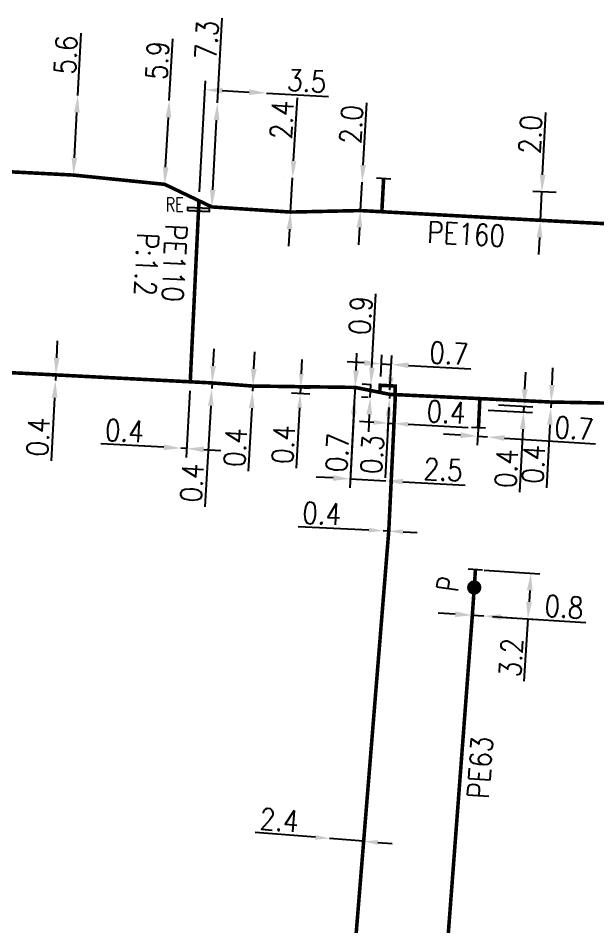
# Model space of a CAD drawing. Header units: millimetres. Extents: x 145011 to 146000, y 128282 to 128813.
# Drawn here: x 145703.2 to 145743.8, y 128352.7 to 128416.4 of the extents above; entities that cross this region are included whole.
import ezdxf
from ezdxf.enums import TextEntityAlignment as Align

# ---------------------------------------------------------------- set-up
doc = ezdxf.new("R2010")
doc.units = ezdxf.units.MM
doc.header["$PDMODE"] = 34
doc.linetypes.add('L_100_PE', pattern=[14, 10, -1.5, 1, -1.5])
doc.layers.get('0').update_dxf_attribs({"linetype": 'CONTINUOUS'})
doc.layers.get('DEFPOINTS').update_dxf_attribs({"linetype": 'CONTINUOUS'})
for name, color, linetype in [('L_140', 3, 'CONTINUOUS'), ('L_300', 7, 'CONTINUOUS'), ('L_340', 7, 'CONTINUOUS')]:
    doc.layers.add(name, color=color, linetype=linetype)
doc.styles.add('G_ROMANS', font='ROMANS.SHX', dxfattribs={"width": 0.75})
doc.styles.get("Standard").update_dxf_attribs({"font": 'romans.shx', "width": 0.85})
doc.dimstyles.get("Standard").update_dxf_attribs({"dimtxt": 1.5, "dimasz": 1.2, "dimexe": 0.625, "dimexo": 0.625, "dimgap": 0.25, "dimtad": 1, "dimdec": 1, "dimzin": 0, "dimdsep": 46, "dimtxsty": 'Standard', "dimcen": -0.5, "dimadec": 0, "dimazin": 0, "dimtfac": 1, "dimtdec": 1, "dimtmove": 0, "dimatfit": 3, "dimfxl": 0, "dimtolj": 1, "dimtzin": 0, "dimarcsym": 0})

# ---------------------------------------------------------------- blocks, each defined once
blk = doc.blocks.new('*D0')
at = {"layer": 'DEFPOINTS', "color": 0, "linetype": 'Continuous', "transparency": 16777216}
for p in [(145729.198, 128389.725), (145729.598, 128389.703), (145729.103, 128388.002)]:
    blk.add_point(p, dxfattribs=at)
at = {"layer": 'L_140', "color": 0, "linetype": 'Continuous', "lineweight": -2, "transparency": 16777216}
for p, q in [((145729.164, 128389.101), (145729.068, 128387.378)), ((145729.563, 128389.079), (145729.468, 128387.356)), ((145728.105, 128388.057), (145727.106, 128388.112)), ((145729.103, 128388.002), (145729.502, 128387.98)), ((145730.501, 128387.924), (145734.727, 128387.691))]:
    blk.add_line(p, q, dxfattribs=at)
at = {"layer": 'L_140', "color": 0, "linetype": 'Continuous', "transparency": 16777216}
for points in [[(145728.114, 128388.223), (145728.095, 128387.891), (145729.103, 128388.002)], [(145730.51, 128388.091), (145730.492, 128387.758), (145729.502, 128387.98)]]:
    blk.add_solid(points, dxfattribs=at)
at = {"layer": 'L_140', "color": 0, "linetype": 'Continuous', "transparency": 16777216, "insert": (145733.168, 128388.778), "char_height": 1.5, "attachment_point": 5, "rotation": 356.83336}
blk.add_mtext('\\A1;0.4', dxfattribs=at)
blk = doc.blocks.new('*D1')
at = {"layer": 'DEFPOINTS', "color": 0, "linetype": 'Continuous', "transparency": 16777216}
for p in [(145728.749, 128380.453), (145728.749, 128380.453), (145729.148, 128380.433)]:
    blk.add_point(p, dxfattribs=at)
at = {"layer": 'L_140', "color": 0, "linetype": 'Continuous', "lineweight": -2, "transparency": 16777216}
for p, q in [((145727.75, 128380.501), (145722.788, 128380.742)), ((145729.148, 128380.433), (145728.749, 128380.453)), ((145730.147, 128380.385), (145731.146, 128380.336))]:
    blk.add_line(p, q, dxfattribs=at)
at = {"layer": 'L_140', "color": 0, "linetype": 'Continuous', "transparency": 16777216}
for points in [[(145727.758, 128380.667), (145727.742, 128380.335), (145728.749, 128380.453)], [(145730.155, 128380.551), (145730.139, 128380.218), (145729.148, 128380.433)]]:
    blk.add_solid(points, dxfattribs=at)
at = {"layer": 'L_140', "color": 0, "linetype": 'Continuous', "transparency": 16777216, "insert": (145724.451, 128381.662), "char_height": 1.5, "attachment_point": 5, "rotation": 357.22463}
blk.add_mtext('\\A1;0.4', dxfattribs=at)
blk = doc.blocks.new('*D2')
at = {"layer": 'DEFPOINTS', "color": 0, "linetype": 'Continuous', "transparency": 16777216}
for p in [(145724.995, 128358.873), (145724.995, 128358.873), (145727.387, 128358.676)]:
    blk.add_point(p, dxfattribs=at)
at = {"layer": 'L_140', "color": 0, "linetype": 'Continuous', "lineweight": -2, "transparency": 16777216}
for p, q in [((145723.999, 128358.956), (145719.781, 128359.304)), ((145727.387, 128358.676), (145724.995, 128358.873)), ((145728.384, 128358.594), (145729.381, 128358.512))]:
    blk.add_line(p, q, dxfattribs=at)
at = {"layer": 'L_140', "color": 0, "linetype": 'Continuous', "transparency": 16777216}
for points in [[(145724.012, 128359.122), (145723.985, 128358.79), (145724.995, 128358.873)], [(145728.398, 128358.76), (145728.37, 128358.428), (145727.387, 128358.676)]]:
    blk.add_solid(points, dxfattribs=at)
at = {"layer": 'L_140', "color": 0, "linetype": 'Continuous', "transparency": 16777216, "insert": (145721.474, 128360.167), "char_height": 1.5, "attachment_point": 5, "rotation": 355.28385}
blk.add_mtext('\\A1;2.4', dxfattribs=at)
blk = doc.blocks.new('*D7')
at = {"layer": 'DEFPOINTS', "color": 0, "linetype": 'Continuous', "transparency": 16777216}
for p in [(145722.943, 128390.069), (145724.231, 128389.999), (145724.253, 128390.399)]:
    blk.add_point(p, dxfattribs=at)
at = {"layer": 'L_140', "color": 0, "linetype": 'Continuous', "lineweight": -2, "transparency": 16777216}
for p, q in [((145723.019, 128391.467), (145723.072, 128392.465)), ((145723.629, 128390.433), (145722.341, 128390.502)), ((145722.965, 128390.468), (145722.943, 128390.069)), ((145723.607, 128390.033), (145722.319, 128390.103)), ((145722.889, 128389.07), (145722.661, 128384.844))]:
    blk.add_line(p, q, dxfattribs=at)
at = {"layer": 'L_140', "color": 0, "linetype": 'Continuous', "transparency": 16777216}
for points in [[(145722.852, 128391.476), (145723.185, 128391.458), (145722.965, 128390.468)], [(145722.723, 128389.079), (145723.056, 128389.061), (145722.943, 128390.069)]]:
    blk.add_solid(points, dxfattribs=at)
at = {"layer": 'L_140', "color": 0, "linetype": 'Continuous', "transparency": 16777216, "insert": (145721.75, 128386.512), "char_height": 1.5, "attachment_point": 5, "rotation": 86.9137}
blk.add_mtext('\\A1;0.4', dxfattribs=at)
blk = doc.blocks.new('*D16')
at = {"layer": 'DEFPOINTS', "color": 0, "linetype": 'Continuous', "transparency": 16777216}
for p in [(145735.226, 128377.723), (145739.114, 128377.47), (145735.809, 128374.478)]:
    blk.add_point(p, dxfattribs=at)
at = {"layer": 'L_340', "color": 0, "linetype": 'Continuous', "lineweight": -2, "transparency": 16777216}
for p, q in [((145735.85, 128377.682), (145739.738, 128377.429)), ((145739.036, 128376.272), (145738.985, 128375.474)), ((145736.432, 128374.437), (145739.53, 128374.236)), ((145738.907, 128374.277), (145738.623, 128369.914))]:
    blk.add_line(p, q, dxfattribs=at)
at = {"layer": 'L_340', "color": 0, "linetype": 'Continuous', "transparency": 16777216}
for points in [[(145738.837, 128376.285), (145739.236, 128376.259), (145739.114, 128377.47)], [(145738.785, 128375.487), (145739.184, 128375.461), (145738.907, 128374.277)]]:
    blk.add_solid(points, dxfattribs=at)
at = {"layer": 'L_340', "color": 0, "linetype": 'Continuous', "transparency": 16777216, "insert": (145737.728, 128371.562), "char_height": 1.5, "attachment_point": 5, "rotation": 86.28168}
blk.add_mtext('\\A1;3.2', dxfattribs=at)
blk = doc.blocks.new('*D17')
at = {"layer": 'DEFPOINTS', "color": 0, "linetype": 'Continuous', "transparency": 16777216}
for p in [(145735.011, 128374.53), (145735.011, 128374.53), (145735.809, 128374.478)]:
    blk.add_point(p, dxfattribs=at)
at = {"layer": 'L_140', "color": 0, "linetype": 'Continuous', "lineweight": -2, "transparency": 16777216}
for p, q in [((145733.813, 128374.608), (145732.616, 128374.686)), ((145735.011, 128374.53), (145735.809, 128374.478)), ((145737.006, 128374.4), (145742.96, 128374.013))]:
    blk.add_line(p, q, dxfattribs=at)
at = {"layer": 'L_140', "color": 0, "linetype": 'Continuous', "transparency": 16777216}
for points in [[(145733.826, 128374.807), (145733.8, 128374.408), (145735.011, 128374.53)], [(145737.019, 128374.6), (145736.993, 128374.201), (145735.809, 128374.478)]]:
    blk.add_solid(points, dxfattribs=at)
at = {"layer": 'L_140', "color": 0, "linetype": 'Continuous', "transparency": 16777216, "insert": (145741.442, 128375.114), "char_height": 1.5, "attachment_point": 5, "rotation": 356.28168}
blk.add_mtext('\\A1;0.8', dxfattribs=at)
blk = doc.blocks.new('L_340_07')
at = {"color": 0, "linetype": 'Continuous', "const_width": 0.25, "flags": 128}
blk.add_lwpolyline([(0, 0), (1.25, 0)], dxfattribs=at)
at = {"color": 0, "linetype": 'Continuous', "flags": 128}
blk.add_lwpolyline([(1.25, -0.5), (1.25, 0.5)], dxfattribs=at)
at = {"color": 0, "linetype": 'Continuous', "style": 'G_ROMANS', "width": 0.75, "flags": 3}
for tag, p in [('DEF_LEG', (0.723, -3.465)), ('DEF_COUP', (0.723, -5.965)), ('DEF_TYPE', (0.723, -8.465))]:
    blk.add_attdef(tag, text='', height=1.2, dxfattribs=at).set_placement(p, align=Align.MIDDLE)
blk = doc.blocks.new('L_300_12')
at = {"color": 0, "linetype": 'Continuous', "const_width": 0.497, "flags": 128}
blk.add_lwpolyline([(-0.252, 0, 1), (0.252, 0, 1)], format="xyb", close=True, dxfattribs=at)
at = {"color": 0, "linetype": 'Continuous', "style": 'G_ROMANS', "width": 0.75}
blk.add_text('P', height=1.5, dxfattribs=at).set_placement((0, 1.85), align=Align.MIDDLE)
at = {"color": 0, "linetype": 'Continuous', "style": 'G_ROMANS', "width": 0.75, "flags": 3}
for tag, p in [('DEF_LEG', (0, -5)), ('DEF_COUP', (0, -7.5)), ('DEF_TYPE', (0, -10))]:
    blk.add_attdef(tag, text='', height=1.2, dxfattribs=at).set_placement(p, align=Align.MIDDLE)
blk = doc.blocks.new('*D61')
at = {"layer": 'DEFPOINTS', "color": 0, "linetype": 'Continuous', "transparency": 16777216}
for p in [(145727.279, 128404.908), (145727.279, 128404.908), (145727.159, 128402.912)]:
    blk.add_point(p, dxfattribs=at)
at = {"layer": 'L_140', "color": 0, "linetype": 'Continuous', "lineweight": -2, "transparency": 16777216}
for p, q in [((145727.351, 128406.106), (145727.615, 128410.47)), ((145727.159, 128402.912), (145727.279, 128404.908)), ((145727.086, 128401.714), (145727.014, 128400.516))]:
    blk.add_line(p, q, dxfattribs=at)
at = {"layer": 'L_140', "color": 0, "linetype": 'Continuous', "transparency": 16777216}
for points in [[(145727.152, 128406.118), (145727.551, 128406.094), (145727.279, 128404.908)], [(145726.887, 128401.726), (145727.286, 128401.702), (145727.159, 128402.912)]]:
    blk.add_solid(points, dxfattribs=at)
at = {"layer": 'L_140', "color": 0, "linetype": 'Continuous', "transparency": 16777216, "insert": (145726.521, 128408.947), "char_height": 1.5, "attachment_point": 5, "rotation": 86.54412}
blk.add_mtext('\\A1;2.0', dxfattribs=at)
blk = doc.blocks.new('*D63')
at = {"layer": 'DEFPOINTS', "color": 0, "linetype": 'Continuous', "transparency": 16777216}
for p in [(145739.88, 128404.219), (145741.512, 128404.137), (145741.412, 128402.14)]:
    blk.add_point(p, dxfattribs=at)
at = {"layer": 'L_140', "color": 0, "linetype": 'Continuous', "lineweight": -2, "transparency": 16777216}
for p, q in [((145739.94, 128405.417), (145740.158, 128409.783)), ((145740.888, 128404.168), (145739.255, 128404.25)), ((145739.78, 128402.221), (145739.88, 128404.219)), ((145740.788, 128402.171), (145739.155, 128402.253)), ((145739.72, 128401.023), (145739.66, 128399.824))]:
    blk.add_line(p, q, dxfattribs=at)
at = {"layer": 'L_140', "color": 0, "linetype": 'Continuous', "transparency": 16777216}
for points in [[(145739.74, 128405.427), (145740.139, 128405.407), (145739.88, 128404.219)], [(145739.52, 128401.033), (145739.919, 128401.013), (145739.78, 128402.221)]]:
    blk.add_solid(points, dxfattribs=at)
at = {"layer": 'L_140', "color": 0, "linetype": 'Continuous', "transparency": 16777216, "insert": (145739.08, 128408.25), "char_height": 1.5, "attachment_point": 5, "rotation": 87.1342}
blk.add_mtext('\\A1;2.0', dxfattribs=at)
blk = doc.blocks.new('*D64')
at = {"layer": 'DEFPOINTS', "color": 0, "linetype": 'Continuous', "transparency": 16777216}
for p in [(145717.136, 128410.458), (145717.136, 128410.458), (145716.737, 128403.168)]:
    blk.add_point(p, dxfattribs=at)
at = {"layer": 'L_140', "color": 0, "linetype": 'Continuous', "lineweight": -2, "transparency": 16777216}
for p, q in [((145717.136, 128410.458), (145717.462, 128416.406)), ((145716.803, 128404.367), (145717.07, 128409.259))]:
    blk.add_line(p, q, dxfattribs=at)
at = {"layer": 'L_140', "color": 0, "linetype": 'Continuous', "transparency": 16777216}
for points in [[(145716.871, 128409.27), (145717.27, 128409.248), (145717.136, 128410.458)], [(145716.603, 128404.378), (145717.002, 128404.356), (145716.737, 128403.168)]]:
    blk.add_solid(points, dxfattribs=at)
at = {"layer": 'L_140', "color": 0, "linetype": 'Continuous', "transparency": 16777216, "insert": (145716.377, 128414.877), "char_height": 1.5, "attachment_point": 5, "rotation": 86.86544}
blk.add_mtext('\\A1;7.3', dxfattribs=at)
blk = doc.blocks.new('*D65')
at = {"layer": 'DEFPOINTS', "color": 0, "linetype": 'Continuous', "transparency": 16777216}
for p in [(145722.404, 128405.203), (145722.404, 128405.203), (145722.259, 128402.807)]:
    blk.add_point(p, dxfattribs=at)
at = {"layer": 'L_140', "color": 0, "linetype": 'Continuous', "lineweight": -2, "transparency": 16777216}
for p, q in [((145722.476, 128406.401), (145722.744, 128410.825)), ((145721.78, 128405.24), (145721.78, 128405.24)), ((145722.259, 128402.807), (145722.404, 128405.203)), ((145721.636, 128402.845), (145721.636, 128402.845)), ((145722.187, 128401.609), (145722.115, 128400.412))]:
    blk.add_line(p, q, dxfattribs=at)
at = {"layer": 'L_140', "color": 0, "linetype": 'Continuous', "transparency": 16777216}
for points in [[(145722.277, 128406.413), (145722.676, 128406.389), (145722.404, 128405.203)], [(145721.987, 128401.621), (145722.387, 128401.597), (145722.259, 128402.807)]]:
    blk.add_solid(points, dxfattribs=at)
at = {"layer": 'L_140', "color": 0, "linetype": 'Continuous', "transparency": 16777216, "insert": (145721.648, 128409.272), "char_height": 1.5, "attachment_point": 5, "rotation": 86.54411}
blk.add_mtext('\\A1;2.4', dxfattribs=at)
blk = doc.blocks.new('*D67')
at = {"layer": 'DEFPOINTS', "color": 0, "linetype": 'Continuous', "transparency": 16777216}
for p in [(145713.757, 128410.643), (145713.757, 128410.643), (145713.434, 128404.751)]:
    blk.add_point(p, dxfattribs=at)
at = {"layer": 'L_140', "color": 0, "linetype": 'Continuous', "lineweight": -2, "transparency": 16777216}
for p, q in [((145713.757, 128410.643), (145713.993, 128414.947)), ((145713.5, 128405.95), (145713.691, 128409.444))]:
    blk.add_line(p, q, dxfattribs=at)
at = {"layer": 'L_140', "color": 0, "linetype": 'Continuous', "transparency": 16777216}
for points in [[(145713.492, 128409.455), (145713.891, 128409.433), (145713.757, 128410.643)], [(145713.3, 128405.961), (145713.7, 128405.939), (145713.434, 128404.751)]]:
    blk.add_solid(points, dxfattribs=at)
at = {"layer": 'L_140', "color": 0, "linetype": 'Continuous', "transparency": 16777216, "insert": (145712.909, 128413.449), "char_height": 1.5, "attachment_point": 5, "rotation": 86.86492}
blk.add_mtext('\\A1;5.9', dxfattribs=at)
blk = doc.blocks.new('*D70')
at = {"layer": 'DEFPOINTS', "color": 0, "linetype": 'Continuous', "transparency": 16777216}
for p in [(145707.338, 128410.994), (145707.338, 128410.994), (145707.032, 128405.402)]:
    blk.add_point(p, dxfattribs=at)
at = {"layer": 'L_140', "color": 0, "linetype": 'Continuous', "lineweight": -2, "transparency": 16777216}
for p, q in [((145707.338, 128410.994), (145707.577, 128415.359)), ((145707.097, 128406.601), (145707.272, 128409.796))]:
    blk.add_line(p, q, dxfattribs=at)
at = {"layer": 'L_140', "color": 0, "linetype": 'Continuous', "transparency": 16777216}
for points in [[(145707.073, 128409.807), (145707.472, 128409.785), (145707.338, 128410.994)], [(145706.898, 128406.612), (145707.297, 128406.59), (145707.032, 128405.402)]]:
    blk.add_solid(points, dxfattribs=at)
at = {"layer": 'L_140', "color": 0, "linetype": 'Continuous', "transparency": 16777216, "insert": (145706.492, 128413.83), "char_height": 1.5, "attachment_point": 5, "rotation": 86.86495}
blk.add_mtext('\\A1;5.6', dxfattribs=at)
blk = doc.blocks.new('*D104')
at = {"layer": 'DEFPOINTS', "color": 0, "linetype": 'Continuous', "transparency": 16777216}
for p in [(145740.533, 128389.484), (145740.511, 128389.085), (145740.511, 128389.085)]:
    blk.add_point(p, dxfattribs=at)
at = {"layer": 'L_140', "color": 0, "linetype": 'Continuous', "lineweight": -2, "transparency": 16777216}
for p, q in [((145740.597, 128390.683), (145740.661, 128391.881)), ((145740.533, 128389.484), (145740.511, 128389.085)), ((145740.447, 128387.887), (145740.21, 128383.461))]:
    blk.add_line(p, q, dxfattribs=at)
at = {"layer": 'L_140', "color": 0, "linetype": 'Continuous', "transparency": 16777216}
for points in [[(145740.397, 128390.693), (145740.796, 128390.672), (145740.533, 128389.484)], [(145740.247, 128387.897), (145740.647, 128387.876), (145740.511, 128389.085)]]:
    blk.add_solid(points, dxfattribs=at)
at = {"layer": 'L_140', "color": 0, "linetype": 'Continuous', "transparency": 16777216, "insert": (145739.298, 128385.128), "char_height": 1.5, "attachment_point": 5, "rotation": 86.93527}
blk.add_mtext('\\A1;0.4', dxfattribs=at)
blk = doc.blocks.new('*D105')
at = {"layer": 'DEFPOINTS', "color": 0, "linetype": 'Continuous', "transparency": 16777216}
for p in [(145736.222, 128389.315), (145738.628, 128389.186), (145735.501, 128388.953)]:
    blk.add_point(p, dxfattribs=at)
at = {"layer": 'L_340', "color": 0, "linetype": 'Continuous', "lineweight": -2, "transparency": 16777216}
for p, q in [((145738.692, 128390.384), (145738.756, 128391.582)), ((145736.846, 128389.281), (145739.252, 128389.152)), ((145738.628, 128389.186), (145738.607, 128388.786)), ((145736.125, 128388.919), (145739.231, 128388.753)), ((145738.542, 128387.588), (145738.306, 128383.162))]:
    blk.add_line(p, q, dxfattribs=at)
at = {"layer": 'L_340', "color": 0, "linetype": 'Continuous', "transparency": 16777216}
for points in [[(145738.492, 128390.395), (145738.892, 128390.373), (145738.628, 128389.186)], [(145738.343, 128387.599), (145738.742, 128387.577), (145738.607, 128388.786)]]:
    blk.add_solid(points, dxfattribs=at)
at = {"layer": 'L_340', "color": 0, "linetype": 'Continuous', "transparency": 16777216, "insert": (145737.393, 128384.83), "char_height": 1.5, "attachment_point": 5, "rotation": 86.93527}
blk.add_mtext('\\A1;0.4', dxfattribs=at)
blk = doc.blocks.new('*D106')
at = {"layer": 'DEFPOINTS', "color": 0, "linetype": 'Continuous', "transparency": 16777216}
for p in [(145720.564, 128411.155), (145720.564, 128411.155), (145715.838, 128403.6)]:
    blk.add_point(p, dxfattribs=at)
at = {"layer": 'L_140', "color": 0, "linetype": 'Continuous', "lineweight": -2, "transparency": 16777216}
for p, q in [((145715.872, 128404.224), (145716.299, 128412.015)), ((145717.463, 128411.325), (145719.365, 128411.221)), ((145720.564, 128411.155), (145724.928, 128410.916))]:
    blk.add_line(p, q, dxfattribs=at)
at = {"layer": 'L_140', "color": 0, "linetype": 'Continuous', "transparency": 16777216}
for points in [[(145717.474, 128411.525), (145717.452, 128411.126), (145716.264, 128411.391)], [(145719.376, 128411.421), (145719.354, 128411.021), (145720.564, 128411.155)]]:
    blk.add_solid(points, dxfattribs=at)
at = {"layer": 'L_140', "color": 0, "linetype": 'Continuous', "transparency": 16777216, "insert": (145723.4, 128412.001), "char_height": 1.5, "attachment_point": 5, "rotation": 356.86435}
blk.add_mtext('\\A1;3.5', dxfattribs=at)
blk = doc.blocks.new('*D107')
at = {"layer": 'DEFPOINTS', "color": 0, "linetype": 'Continuous', "transparency": 16777216}
for p in [(145729.215, 128390.024), (145729.198, 128389.725), (145729.198, 128389.725)]:
    blk.add_point(p, dxfattribs=at)
at = {"layer": 'L_140', "color": 0, "linetype": 'Continuous', "lineweight": -2, "transparency": 16777216}
for p, q in [((145729.281, 128391.222), (145729.347, 128392.421)), ((145729.215, 128390.024), (145729.198, 128389.725)), ((145729.132, 128388.527), (145728.891, 128384.162))]:
    blk.add_line(p, q, dxfattribs=at)
at = {"layer": 'L_140', "color": 0, "linetype": 'Continuous', "transparency": 16777216}
for points in [[(145729.081, 128391.233), (145729.481, 128391.211), (145729.215, 128390.024)], [(145728.932, 128388.538), (145729.332, 128388.515), (145729.198, 128389.725)]]:
    blk.add_solid(points, dxfattribs=at)
at = {"layer": 'L_140', "color": 0, "linetype": 'Continuous', "transparency": 16777216, "insert": (145727.98, 128385.8), "char_height": 1.5, "attachment_point": 5, "rotation": 86.83336}
blk.add_mtext('\\A1;0.3', dxfattribs=at)
blk = doc.blocks.new('*D108')
at = {"layer": 'DEFPOINTS', "color": 0, "linetype": 'Continuous', "transparency": 16777216}
for p in [(145726.789, 128390.509), (145728.938, 128383.957), (145728.938, 128383.957)]:
    blk.add_point(p, dxfattribs=at)
at = {"layer": 'L_140', "color": 0, "linetype": 'Continuous', "lineweight": -2, "transparency": 16777216}
for p, q in [((145726.755, 128389.885), (145726.408, 128383.468)), ((145725.244, 128384.157), (145724.045, 128384.222)), ((145726.442, 128384.092), (145728.938, 128383.957)), ((145730.136, 128383.892), (145734.501, 128383.656))]:
    blk.add_line(p, q, dxfattribs=at)
at = {"layer": 'L_140', "color": 0, "linetype": 'Continuous', "transparency": 16777216}
for points in [[(145725.254, 128384.357), (145725.233, 128383.957), (145726.442, 128384.092)], [(145730.147, 128384.092), (145730.126, 128383.693), (145728.938, 128383.957)]]:
    blk.add_solid(points, dxfattribs=at)
at = {"layer": 'L_140', "color": 0, "linetype": 'Continuous', "transparency": 16777216, "insert": (145732.972, 128384.74), "char_height": 1.5, "attachment_point": 5, "rotation": 356.90475}
blk.add_mtext('\\A1;2.5', dxfattribs=at)
blk = doc.blocks.new('*D109')
at = {"layer": 'DEFPOINTS', "color": 0, "linetype": 'Continuous', "transparency": 16777216}
for p in [(145726.789, 128390.509), (145726.754, 128389.86), (145726.754, 128389.86)]:
    blk.add_point(p, dxfattribs=at)
at = {"layer": 'L_140', "color": 0, "linetype": 'Continuous', "lineweight": -2, "transparency": 16777216}
for p, q in [((145726.854, 128391.707), (145726.918, 128392.906)), ((145726.789, 128390.509), (145726.754, 128389.86)), ((145726.689, 128388.662), (145726.453, 128384.297))]:
    blk.add_line(p, q, dxfattribs=at)
at = {"layer": 'L_140', "color": 0, "linetype": 'Continuous', "transparency": 16777216}
for points in [[(145726.654, 128391.718), (145727.053, 128391.696), (145726.789, 128390.509)], [(145726.489, 128388.672), (145726.889, 128388.651), (145726.754, 128389.86)]]:
    blk.add_solid(points, dxfattribs=at)
at = {"layer": 'L_140', "color": 0, "linetype": 'Continuous', "transparency": 16777216, "insert": (145725.54, 128385.934), "char_height": 1.5, "attachment_point": 5, "rotation": 86.90475}
blk.add_mtext('\\A1;0.7', dxfattribs=at)
blk = doc.blocks.new('*D110')
at = {"layer": 'DEFPOINTS', "color": 0, "linetype": 'Continuous', "transparency": 16777216}
for p in [(145719.617, 128390.605), (145719.599, 128390.256), (145719.599, 128390.256)]:
    blk.add_point(p, dxfattribs=at)
at = {"layer": 'L_140', "color": 0, "linetype": 'Continuous', "lineweight": -2, "transparency": 16777216}
for p, q in [((145719.682, 128391.804), (145719.747, 128393.002)), ((145719.617, 128390.605), (145719.599, 128390.256)), ((145719.534, 128389.058), (145719.295, 128384.632))]:
    blk.add_line(p, q, dxfattribs=at)
at = {"layer": 'L_140', "color": 0, "linetype": 'Continuous', "transparency": 16777216}
for points in [[(145719.482, 128391.814), (145719.882, 128391.793), (145719.617, 128390.605)], [(145719.334, 128389.068), (145719.734, 128389.047), (145719.599, 128390.256)]]:
    blk.add_solid(points, dxfattribs=at)
at = {"layer": 'L_140', "color": 0, "linetype": 'Continuous', "transparency": 16777216, "insert": (145718.384, 128386.299), "char_height": 1.5, "attachment_point": 5, "rotation": 86.9137}
blk.add_mtext('\\A1;0.4', dxfattribs=at)
blk = doc.blocks.new('*D111')
at = {"layer": 'DEFPOINTS', "color": 0, "linetype": 'Continuous', "transparency": 16777216}
for p in [(145715.225, 128390.903), (145714.573, 128386.245), (145714.573, 128386.245)]:
    blk.add_point(p, dxfattribs=at)
at = {"layer": 'L_140', "color": 0, "linetype": 'Continuous', "lineweight": -2, "transparency": 16777216}
for p, q in [((145715.191, 128390.279), (145714.939, 128385.599)), ((145713.375, 128386.309), (145708.949, 128386.548)), ((145714.973, 128386.223), (145714.573, 128386.245)), ((145716.171, 128386.159), (145717.369, 128386.094))]:
    blk.add_line(p, q, dxfattribs=at)
at = {"layer": 'L_140', "color": 0, "linetype": 'Continuous', "transparency": 16777216}
for points in [[(145713.386, 128386.509), (145713.364, 128386.11), (145714.573, 128386.245)], [(145716.182, 128386.358), (145716.16, 128385.959), (145714.973, 128386.223)]]:
    blk.add_solid(points, dxfattribs=at)
at = {"layer": 'L_140', "color": 0, "linetype": 'Continuous', "transparency": 16777216, "insert": (145710.617, 128387.46), "char_height": 1.5, "attachment_point": 5, "rotation": 356.91428}
blk.add_mtext('\\A1;0.4', dxfattribs=at)
blk = doc.blocks.new('*D112')
at = {"layer": 'DEFPOINTS', "color": 0, "linetype": 'Continuous', "transparency": 16777216}
for p in [(145716.759, 128390.824), (145716.735, 128390.425), (145716.735, 128390.425)]:
    blk.add_point(p, dxfattribs=at)
at = {"layer": 'L_140', "color": 0, "linetype": 'Continuous', "lineweight": -2, "transparency": 16777216}
for p, q in [((145716.83, 128392.022), (145716.9, 128393.22)), ((145716.759, 128390.824), (145716.735, 128390.425)), ((145716.665, 128389.227), (145716.246, 128382.142))]:
    blk.add_line(p, q, dxfattribs=at)
at = {"layer": 'L_140', "color": 0, "linetype": 'Continuous', "transparency": 16777216}
for points in [[(145716.63, 128392.034), (145717.029, 128392.01), (145716.759, 128390.824)], [(145716.465, 128389.239), (145716.864, 128389.215), (145716.735, 128390.425)]]:
    blk.add_solid(points, dxfattribs=at)
at = {"layer": 'L_140', "color": 0, "linetype": 'Continuous', "transparency": 16777216, "insert": (145715.343, 128383.814), "char_height": 1.5, "attachment_point": 5, "rotation": 86.62037}
blk.add_mtext('\\A1;0.4', dxfattribs=at)
blk = doc.blocks.new('*D113')
at = {"layer": 'DEFPOINTS', "color": 0, "linetype": 'Continuous', "transparency": 16777216}
for p in [(145705.797, 128391.387), (145705.775, 128390.988), (145705.775, 128390.988)]:
    blk.add_point(p, dxfattribs=at)
at = {"layer": 'L_140', "color": 0, "linetype": 'Continuous', "lineweight": -2, "transparency": 16777216}
for p, q in [((145705.862, 128392.585), (145705.926, 128393.783)), ((145705.797, 128391.387), (145705.775, 128390.988)), ((145705.711, 128389.789), (145705.472, 128385.364))]:
    blk.add_line(p, q, dxfattribs=at)
at = {"layer": 'L_140', "color": 0, "linetype": 'Continuous', "transparency": 16777216}
for points in [[(145705.662, 128392.596), (145706.061, 128392.574), (145705.797, 128391.387)], [(145705.511, 128389.8), (145705.911, 128389.778), (145705.775, 128390.988)]]:
    blk.add_solid(points, dxfattribs=at)
at = {"layer": 'L_140', "color": 0, "linetype": 'Continuous', "transparency": 16777216, "insert": (145704.561, 128387.031), "char_height": 1.5, "attachment_point": 5, "rotation": 86.91374}
blk.add_mtext('\\A1;0.4', dxfattribs=at)
blk = doc.blocks.new('*D120')
at = {"layer": 'DEFPOINTS', "color": 0, "linetype": 'Continuous', "transparency": 16777216}
for p in [(145735.501, 128388.953), (145736.074, 128387.036), (145736.074, 128387.036)]:
    blk.add_point(p, dxfattribs=at)
at = {"layer": 'L_340', "color": 0, "linetype": 'Continuous', "lineweight": -2, "transparency": 16777216}
for p, q in [((145735.461, 128388.329), (145735.339, 128386.458)), ((145734.182, 128387.159), (145732.985, 128387.237)), ((145735.38, 128387.082), (145736.074, 128387.036)), ((145737.271, 128386.959), (145743.653, 128386.544))]:
    blk.add_line(p, q, dxfattribs=at)
at = {"layer": 'L_340', "color": 0, "linetype": 'Continuous', "transparency": 16777216}
for points in [[(145734.195, 128387.359), (145734.169, 128386.96), (145735.38, 128387.082)], [(145737.284, 128387.158), (145737.258, 128386.759), (145736.074, 128387.036)]]:
    blk.add_solid(points, dxfattribs=at)
at = {"layer": 'L_340', "color": 0, "linetype": 'Continuous', "transparency": 16777216, "insert": (145742.136, 128387.645), "char_height": 1.5, "attachment_point": 5, "rotation": 356.28157}
blk.add_mtext('\\A1;0.7', dxfattribs=at)
blk = doc.blocks.new('L_340_21')
at = {"linetype": 'Continuous'}
blk.add_hatch(color=0, dxfattribs=at).paths.add_polyline_path([(0.125, 0.75), (-0.125, 0.75), (-0.125, -0.75), (0.125, -0.75)])
at = {"color": 0, "linetype": 'Continuous'}
blk.add_lwpolyline([(-0.125, 0.75), (0.125, 0.75), (0.125, -0.75), (-0.125, -0.75)], close=True, dxfattribs=at)
at = {"color": 0, "linetype": 'Continuous', "width": 0.75}
for tag, height, flags, p in [('RE', 1, 8, (0, 2)), ('DEF_LEG', 1.2, 3, (0, -5)), ('DEF_COUP', 1.2, 3, (0, -7.5)), ('DEF_TYPE', 1.2, 3, (0, -10))]:
    blk.add_attdef(tag, text='', height=height, dxfattribs=dict(at, flags=flags)).set_placement(p, align=Align.MIDDLE)
blk = doc.blocks.new('*D220')
at = {"layer": 'DEFPOINTS', "color": 0, "linetype": 'Continuous', "transparency": 16777216}
for p in [(145729.331, 128392.123), (145728.549, 128390.662), (145729.198, 128389.725)]:
    blk.add_point(p, dxfattribs=at)
at = {"layer": 'L_140', "color": 0, "linetype": 'Continuous', "lineweight": -2, "transparency": 16777216}
for p, q in [((145728.584, 128391.286), (145728.667, 128392.785)), ((145729.233, 128390.349), (145729.365, 128392.747)), ((145727.434, 128392.228), (145726.236, 128392.294)), ((145728.632, 128392.161), (145729.331, 128392.123)), ((145730.529, 128392.056), (145734.894, 128391.815))]:
    blk.add_line(p, q, dxfattribs=at)
at = {"layer": 'L_140', "color": 0, "linetype": 'Continuous', "transparency": 16777216}
for points in [[(145727.445, 128392.427), (145727.423, 128392.028), (145728.632, 128392.161)], [(145730.54, 128392.256), (145730.518, 128391.857), (145729.331, 128392.123)]]:
    blk.add_solid(points, dxfattribs=at)
at = {"layer": 'L_140', "color": 0, "linetype": 'Continuous', "transparency": 16777216, "insert": (145733.366, 128392.901), "char_height": 1.5, "attachment_point": 5, "rotation": 356.83336}
blk.add_mtext('\\A1;0.7', dxfattribs=at)
blk = doc.blocks.new('*D221')
at = {"layer": 'DEFPOINTS', "color": 0, "linetype": 'Continuous', "transparency": 16777216}
for p in [(145728.549, 128390.662), (145727.849, 128389.799), (145728.325, 128389.773)]:
    blk.add_point(p, dxfattribs=at)
at = {"layer": 'L_140', "color": 0, "linetype": 'Continuous', "lineweight": -2, "transparency": 16777216}
for p, q in [((145727.965, 128391.896), (145728.251, 128397.061)), ((145727.925, 128390.697), (145727.275, 128390.732)), ((145727.849, 128389.799), (145727.899, 128390.698)), ((145727.701, 128389.808), (145727.225, 128389.834)), ((145727.783, 128388.601), (145727.717, 128387.403))]:
    blk.add_line(p, q, dxfattribs=at)
at = {"layer": 'L_140', "color": 0, "linetype": 'Continuous', "transparency": 16777216}
for points in [[(145727.766, 128391.907), (145728.165, 128391.885), (145727.899, 128390.698)], [(145727.583, 128388.612), (145727.983, 128388.59), (145727.849, 128389.799)]]:
    blk.add_solid(points, dxfattribs=at)
at = {"layer": 'L_140', "color": 0, "linetype": 'Continuous', "transparency": 16777216, "insert": (145727.167, 128395.563), "char_height": 1.5, "attachment_point": 5, "rotation": 86.83336}
blk.add_mtext('\\A1;0.9', dxfattribs=at)

msp = doc.modelspace()

# ---------------------------------------------------------------- linework, layer by layer
at = {"layer": 'L_140', "linetype": 'L_100_PE', "const_width": 0.25}
for points in [[(145893.068, 128395.55), (145882.898, 128395.21), (145862.935, 128396.509), (145843.042, 128398.605), (145798.309, 128403.019), (145778.808, 128405.491), (145766.483, 128405.291), (145756.378, 128403.443), (145746.288, 128401.895), (145741.412, 128402.14), (145728.662, 128402.831), (145727.159, 128402.912), (145722.259, 128402.807), (145716.737, 128403.168), (145716.737, 128403.168), (145715.838, 128403.6), (145713.434, 128404.751), (145707.032, 128405.402), (145694.089, 128406.073)], [(145735.501, 128388.953), (145735.538, 128389.725)]]:
    msp.add_lwpolyline(points, dxfattribs=at)
at = {"layer": 'L_140', "linetype": 'L_100_PE', "const_width": 0.25, "flags": 128}
for points in [[(145728.72, 128403.899), (145728.662, 128402.831)], [(145715.225, 128390.903), (145715.838, 128403.6)]]:
    msp.add_lwpolyline(points, dxfattribs=at)
at = {"layer": 'L_140', "linetype": 'L_100_PE', "flags": 128}
for points in [[(145769.664, 128387.702, 0.25, 0.25, 0), (145765.267, 128387.889, 0.25, 0.25, 0), (145756.302, 128388.759, 0.25, 0.25, 0), (145753.928, 128388.908, 0.25, 0.25, 0), (145749.92, 128388.903, 0.25, 0.25, 0), (145746.314, 128389.375, 0.25, 0.25, 0), (145740.533, 128389.484, 0.25, 0.25, 0), (145740.533, 128389.484, 0.25, 0.25, 0), (145735.538, 128389.725, 0.25, 0.25, 0), (145729.215, 128390.024, 0.25, 0.25, 0), (145728.521, 128390.163, 0.25, 0.25, 0), (145726.789, 128390.509, 0.25, 0.25, 0), (145719.617, 128390.605, 0.25, 0.25, 0), (145716.759, 128390.824, 0.25, 0.25, 0), (145715.225, 128390.903, 0.25, 0.25, 0), (145705.797, 128391.387, 0.25, 0.25, 0), (145700.19, 128391.662, 0.25, 0.25, 0), (145689.699, 128392.542, 0.25, 0.25, 0), (145677.606, 128393.098, 0.25, 0.25, 0), (145671.341, 128393.819, 0.25, 0.25, 0), (145666.944, 128393.442, 0.25, 0.25, 0), (145662.41, 128394.074, 0.25, 0.25, 0), (145657.989, 128394.13, 0.25, 0.25, 0), (145637.487, 128395.301, 0.25, 0.25, 0), (145628.551, 128396.389, 0.25, 0.25, 0), (145595.928, 128398.454, 0.25, 0.25, 0), (145582.775, 128398.897, 0.25, 0.25, 0), (145565.222, 128400.268, 0.25, 0.25, 0), (145556.305, 128400.089, 0.25, 0.25, 0), (145553.495, 128399.921, 0.25, 0.25, 0), (145544.937, 128400.296, 0.25, 0.25, 0), (145522.737, 128401.482, 0.25, 0.25, 0), (145484.636, 128403.534, 0.25, 0.25, 0), (145474.773, 128403.519, 0, 0, 0)], [(145730.386, 128318.8, 0.25, 0.25, 0), (145730.495, 128319.995, 0.25, 0.25, 0), (145732.679, 128344.291, 0.25, 0.25, 0), (145732.679, 128344.291, 0.25, 0.25, 0), (145732.87, 128346.218, 0.25, 0.25, 0), (145732.87, 128346.218, 0.25, 0.25, 0), (145732.87, 128346.218, 0.25, 0.25, 0), (145735.009, 128374.53, 0.25, 0.25, 0), (145735.142, 128376.475, 0, 0, 0)]]:
    msp.add_lwpolyline(points, format="xyseb", dxfattribs=at)
at = {"layer": 'L_140', "linetype": 'L_100_PE', "const_width": 0.25, "flags": 128}
msp.add_lwpolyline([(145728.521, 128390.163), (145728.549, 128390.662), (145729.594, 128390.604), (145729.598, 128389.703), (145729.148, 128380.433), (145727.387, 128358.676), (145726.576, 128348.694), (145724.543, 128328.517), (145723.133, 128308.561, -0.438115), (145722.444, 128308.011), (145722.444, 128307.529, 0.343303), (145722.926, 128306.91, -0.778339), (145722.926, 128306.566), (145721.409, 128286.198)], format="xyb", dxfattribs=at)

# ---------------------------------------------------------------- block references
at = {"layer": 'L_300', "rotation": 82.2440146464771}
msp.add_blockref('L_300_12', (145735.142, 128376.475), dxfattribs=at)
at = {"layer": 'L_340'}
for p, rotation in [((145728.72, 128403.899), 86.89799193151394), ((145735.501, 128388.953), 267.2923401947949), ((145735.142, 128376.475), 86.14121498163243)]:
    msp.add_blockref('L_340_07', p, dxfattribs=dict(at, rotation=rotation))
ref = msp.add_blockref('L_340_21', (145715.808, 128402.986), dxfattribs=dict(at, rotation=87.23743906443366))
ref.add_attrib('RE', 'RE', dxfattribs={"layer": '0', "color": 0, "linetype": 'Continuous', "height": 1, "width": 0.75}).set_placement((145714.135, 128403.339), align=Align.MIDDLE)

# ---------------------------------------------------------------- texts
at = {"layer": 'L_140', "linetype": 'Continuous', "width": 0.85}
for s, rotation, p in [('PE160', 356.89799, (145731.805, 128400.669)), ('PE110', 267.23744, (145713.491, 128401.999)), ('P:1.2', 267.23744, (145711.511, 128401.386))]:
    msp.add_text(s, height=1.5, rotation=rotation, dxfattribs=at).set_placement(p)
msp.add_text('PE63', height=1.5, rotation=86.14121, dxfattribs=at).set_placement((145735.555, 128363.854), align=Align.MIDDLE)

# ---------------------------------------------------------------- dimensions: what is measured, and where the dimension line sits
at = {"layer": 'L_140', "linetype": 'Continuous'}
for base, p1, p2, angle, picture, middle in [((145717.136, 128410.458), (145716.737, 128403.168), (145717.136, 128410.458), 266.86544, '*D64', (145717.375, 128414.822)), ((145707.338, 128410.994), (145707.032, 128405.402), (145707.338, 128410.994), 266.86495, '*D70', (145707.49, 128413.776)), ((145713.757, 128410.643), (145713.434, 128404.751), (145713.757, 128410.643), 266.86492, '*D67', (145713.908, 128413.394)), ((145722.404, 128405.203), (145722.259, 128402.807), (145722.404, 128405.203), 266.54411, '*D65', (145722.646, 128409.212)), ((145727.279, 128404.908), (145727.159, 128402.912), (145727.279, 128404.908), 266.54412, '*D61', (145727.519, 128408.887)), ((145739.88, 128404.219), (145741.412, 128402.14), (145741.512, 128404.137), 267.1342, '*D63', (145740.079, 128408.2)), ((145727.849, 128389.799), (145728.549, 128390.662), (145728.325, 128389.773), 86.83336, '*D221', (145728.165, 128395.508)), ((145705.775, 128390.988), (145705.797, 128391.387), (145705.775, 128390.988), 86.91374, '*D113', (145705.559, 128386.977)), ((145729.331, 128392.123), (145728.549, 128390.662), (145729.198, 128389.725), 176.83336, '*D220', (145733.311, 128391.903)), ((145716.735, 128390.425), (145716.759, 128390.824), (145716.735, 128390.425), 86.62037, '*D112', (145716.341, 128383.755)), ((145719.5986, 128390.2558), (145719.6174, 128390.6053), (145719.5986, 128390.2558), 86.9137, '*D110', (145719.3824, 128386.2456)), ((145726.7536, 128389.8599), (145726.7887, 128390.509), (145726.7536, 128389.8599), 86.90475, '*D109', (145726.5384, 128385.88)), ((145729.198, 128389.725), (145729.215, 128390.024), (145729.198, 128389.725), 86.83336, '*D107', (145728.978, 128385.745)), ((145740.511, 128389.085), (145740.533, 128389.484), (145740.511, 128389.085), 86.93527, '*D104', (145740.296, 128385.075)), ((145714.573, 128386.245), (145715.225, 128390.903), (145714.573, 128386.245), 356.91428, '*D111', (145710.563, 128386.461)), ((145728.938, 128383.957), (145726.789, 128390.509), (145728.938, 128383.957), 176.90475, '*D108', (145732.918, 128383.742)), ((145735.011, 128374.53), (145735.809, 128374.478), (145735.011, 128374.53), 176.28168, '*D17', (145741.378, 128374.116))]:
    dim = msp.add_linear_dim(base=base, p1=p1, p2=p2, angle=angle, dimstyle='Standard', dxfattribs=at)
    dim.commit()
    dim.dimension.update_dxf_attribs({"geometry": picture, "text_midpoint": middle, "dimtype": 160})
dim = msp.add_linear_dim(base=(145720.564, 128411.155), p1=(145715.838, 128403.6), p2=(145720.564, 128411.155), angle=176.86435, text='3.5', dimstyle='Standard', dxfattribs=at)
dim.commit()
dim.dimension.update_dxf_attribs({"geometry": '*D106', "text_midpoint": (145723.345, 128411.003), "dimtype": 160})
for base, p1, p2, angle, override, picture, middle in [((145722.943, 128390.069), (145724.253, 128390.399), (145724.231, 128389.999), 266.9137, {"dimasz": 1, "dimtsz": 0}, '*D7', (145722.748, 128386.458)), ((145729.103, 128388.002), (145729.598, 128389.703), (145729.198, 128389.725), 176.83336, {"dimasz": 1}, '*D0', (145733.113, 128387.78)), ((145728.749, 128380.453), (145729.148, 128380.433), (145728.749, 128380.453), 177.22463, {"dimasz": 1, "dimtsz": 0}, '*D1', (145724.403, 128380.663)), ((145724.995, 128358.873), (145727.387, 128358.676), (145724.995, 128358.873), 175.28385, {"dimasz": 1, "dimtsz": 0}, '*D2', (145721.392, 128359.171))]:
    dim = msp.add_linear_dim(base=base, p1=p1, p2=p2, angle=angle, dimstyle='Standard', override=override, dxfattribs=at)
    dim.commit()
    dim.dimension.update_dxf_attribs({"geometry": picture, "text_midpoint": middle, "dimtype": 161})
at = {"layer": 'L_340', "linetype": 'Continuous'}
for base, p1, p2, angle, picture, middle in [((145738.628, 128389.186), (145735.501, 128388.953), (145736.222, 128389.315), 266.93527, '*D105', (145738.392, 128384.776)), ((145736.074, 128387.036), (145735.501, 128388.953), (145736.074, 128387.036), 176.28157, '*D120', (145742.071, 128386.647)), ((145739.114, 128377.47), (145735.809, 128374.478), (145735.226, 128377.723), 86.28168, '*D16', (145738.726, 128371.497))]:
    dim = msp.add_linear_dim(base=base, p1=p1, p2=p2, angle=angle, dimstyle='Standard', dxfattribs=at)
    dim.commit()
    dim.dimension.update_dxf_attribs({"geometry": picture, "text_midpoint": middle, "dimtype": 160})

doc.saveas('drawing.dxf')
